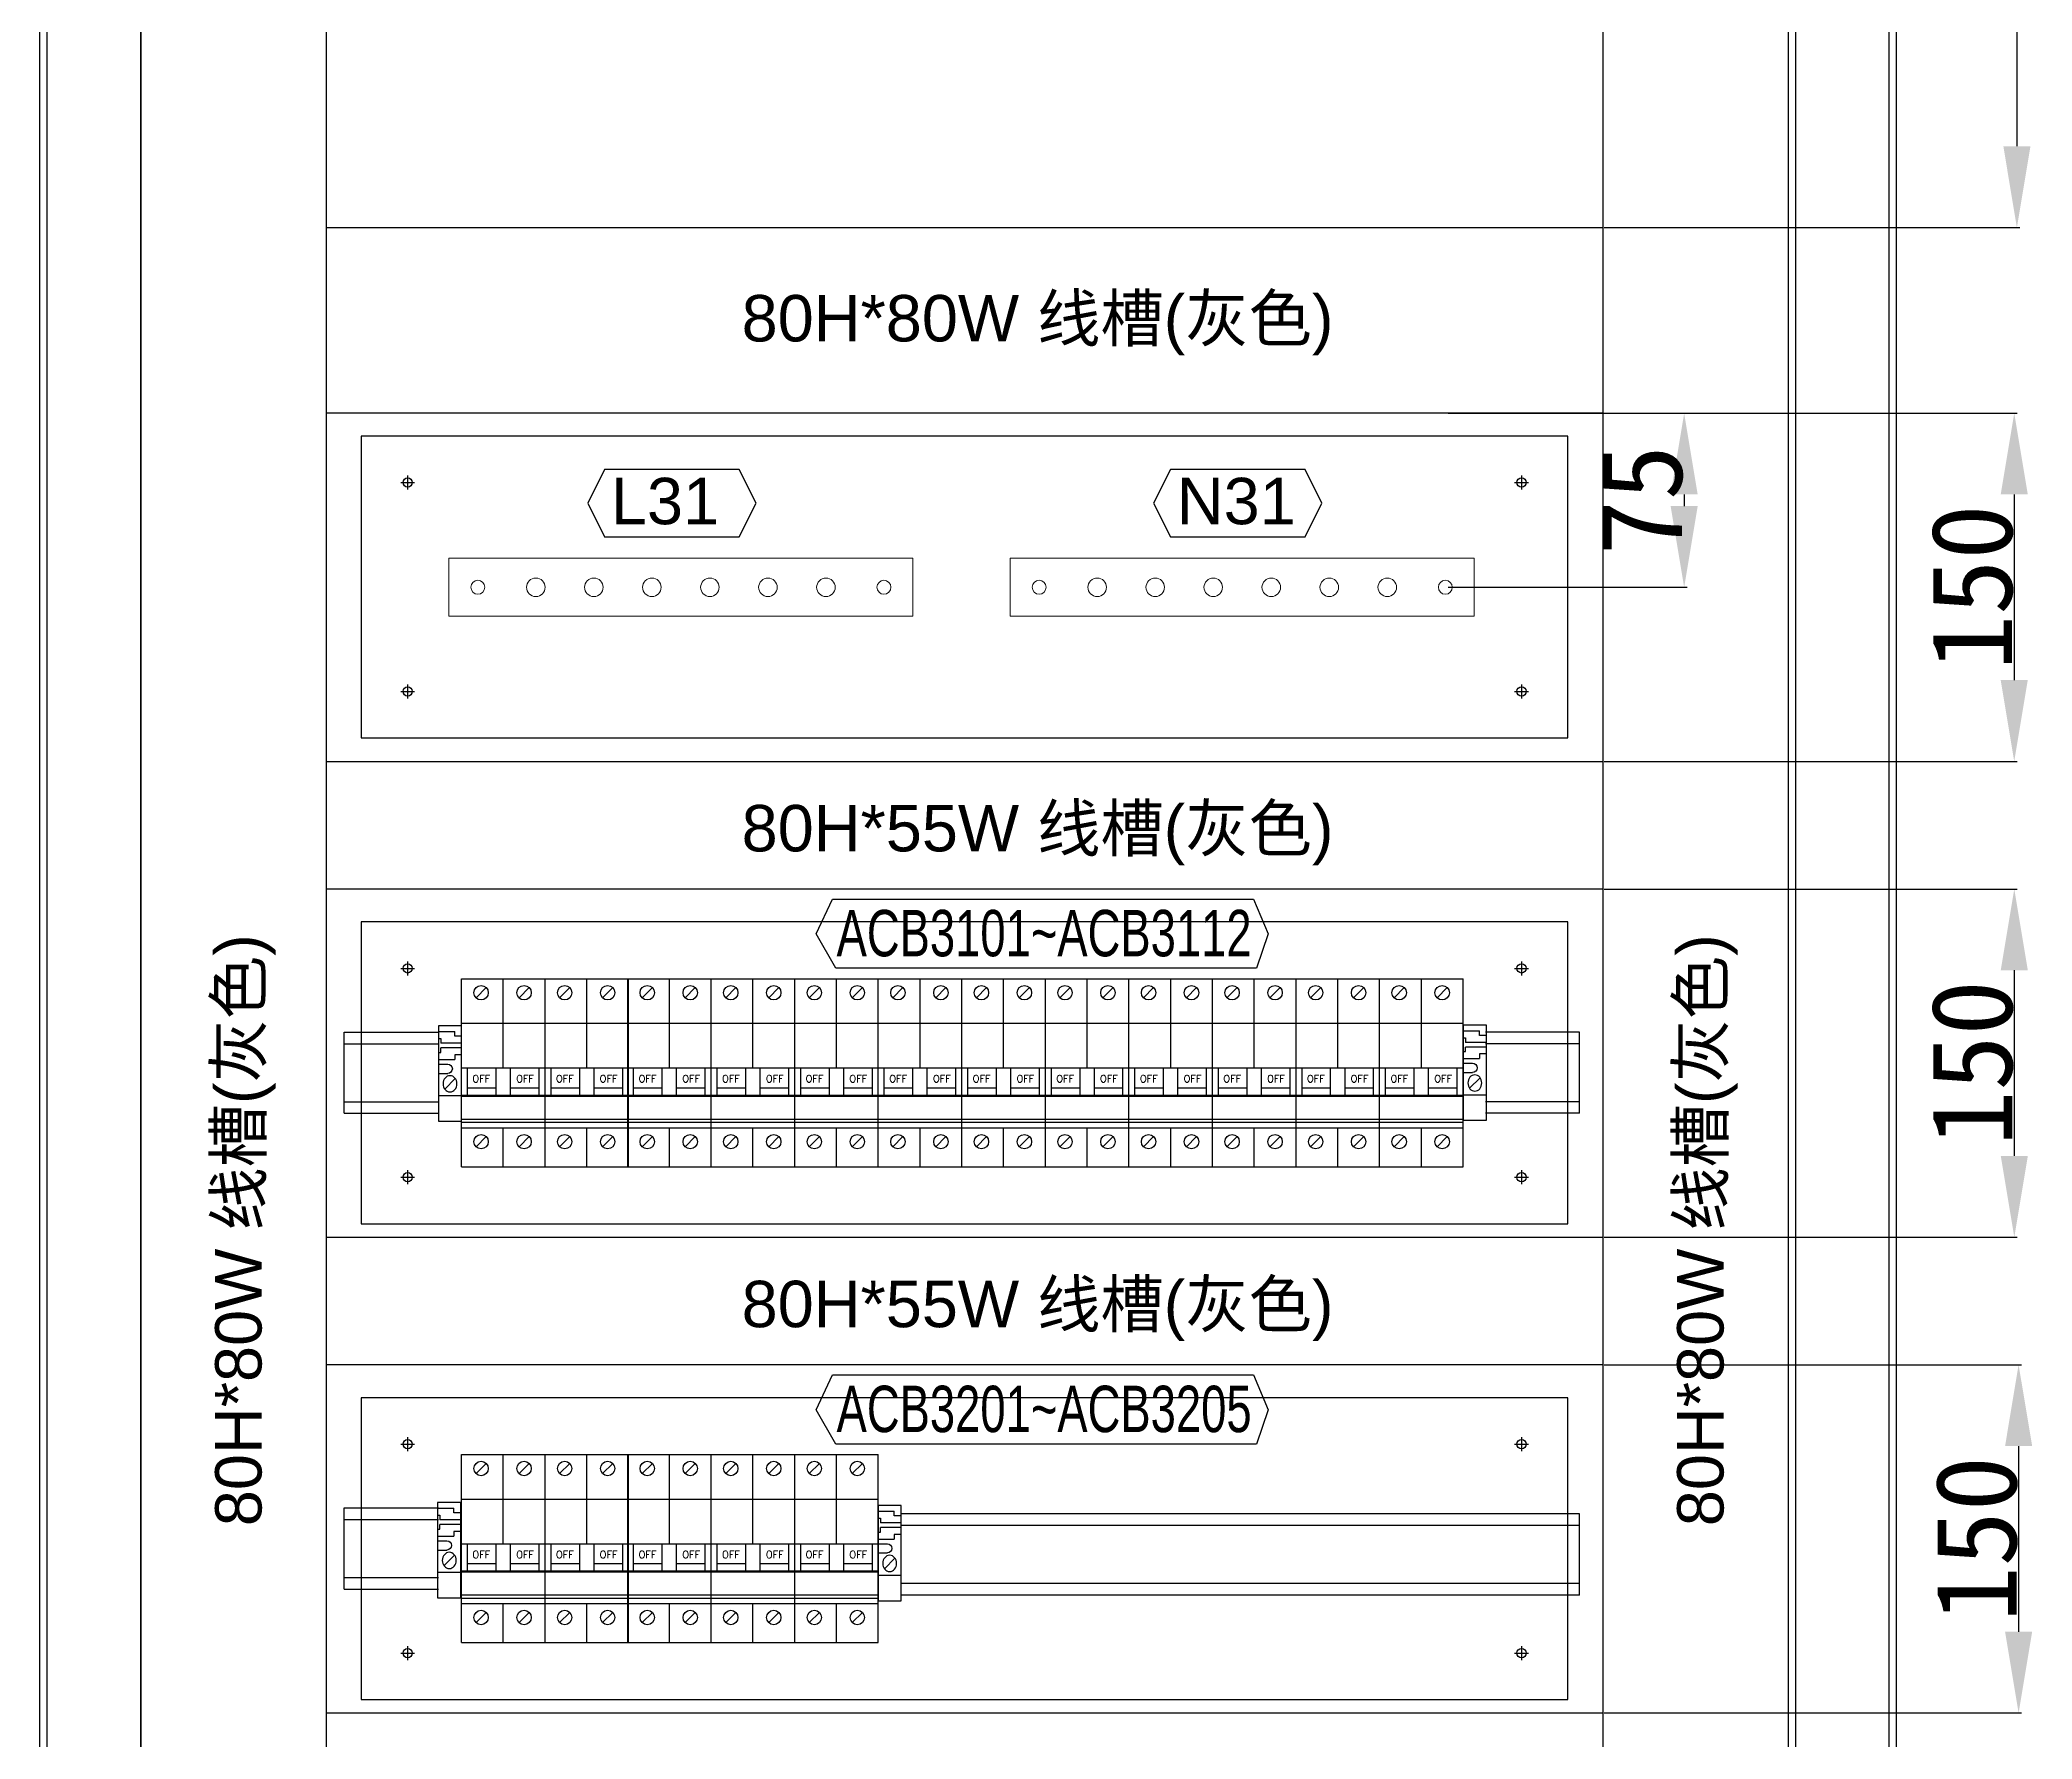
# Model space of a CAD drawing. Extents: x 81437 to 204847, y -54597 to -29444.
# Drawn here: x 87939 to 88798, y -52941 to -52209 of the extents above; entities that cross this region are included whole.
import ezdxf
from ezdxf.enums import TextEntityAlignment as Align
from ezdxf.lldxf.tags import DXFTag

# ---------------------------------------------------------------- set-up
doc = ezdxf.new("R2010")
doc.units = 0
doc.header["$LTSCALE"] = 100
doc.header["$MEASUREMENT"] = 0
for name, color, linetype in [('CABINET', 7, 'Continuous'), ('COMPONENT', 7, 'Continuous'), ('PSU', 12, 'Continuous'), ('TEXT', 7, 'Continuous')]:
    doc.layers.add(name, color=color, linetype=linetype)
doc.styles.add('HZ', font='arial.ttf', dxfattribs={"width": 0.7})
doc.styles.add('ROMANS', font='romans', dxfattribs={"width": 0.8, "height": 2})
doc.styles.get("Standard").update_dxf_attribs({"font": ''})
doc.styles.get('Standard').set_extended_font_data('SimSun')
tags = doc.linetypes.add('CENTER2', pattern=[1.125, 0.75, -0.125, 0.125, -0.125]).pattern_tags.tags
tags[10:11] = [DXFTag(74, 4), DXFTag(75, 0), DXFTag(340, '0'), DXFTag(46, 1.0), DXFTag(50, 0.0), DXFTag(44, 0.0), DXFTag(45, 0.0)]
tags[8:9] = [DXFTag(74, 4), DXFTag(75, 0), DXFTag(340, '0'), DXFTag(46, 1.0), DXFTag(50, 0.0), DXFTag(44, 0.0), DXFTag(45, 0.0)]
tags[6:7] = [DXFTag(74, 4), DXFTag(75, 0), DXFTag(340, '0'), DXFTag(46, 1.0), DXFTag(50, 0.0), DXFTag(44, 0.0), DXFTag(45, 0.0)]
tags[4:5] = [DXFTag(74, 4), DXFTag(75, 0), DXFTag(340, '0'), DXFTag(46, 1.0), DXFTag(50, 0.0), DXFTag(44, 0.0), DXFTag(45, 0.0)]
tags = doc.linetypes.add('HIDDEN', pattern=[0.375, 0.25, -0.125]).pattern_tags.tags
tags[6:7] = [DXFTag(74, 4), DXFTag(75, 0), DXFTag(340, '0'), DXFTag(46, 1.0), DXFTag(50, 0.0), DXFTag(44, 0.0), DXFTag(45, 0.0)]
tags[4:5] = [DXFTag(74, 4), DXFTag(75, 0), DXFTag(340, '0'), DXFTag(46, 1.0), DXFTag(50, 0.0), DXFTag(44, 0.0), DXFTag(45, 0.0)]
doc.dimstyles.new('ISO-25', dxfattribs={"dimtxt": 35, "dimasz": 35, "dimexe": 1.25, "dimexo": 0.625, "dimtad": 1, "dimtoh": 1, "dimdec": 0, "dimtxsty": 'Standard', "dimcen": 2.5, "dimadec": 0, "dimazin": 0, "dimtfac": 1, "dimtdec": 0, "dimtmove": 0, "dimatfit": 3, "dimfxl": 1, "dimarcsym": 0})

# ---------------------------------------------------------------- blocks, each defined once
blk = doc.blocks.new('2P空开')
at = {"layer": 'COMPONENT', "color": 6, "linetype": 'HIDDEN', "ltscale": 0.2}
for p, q in [((-11.76, -8.23), (-7.37, -3.86)), ((6.76, -8.23), (11.15, -3.86)), ((-11.76, -72.42), (-7.37, -68.04)), ((6.76, -72.42), (11.15, -68.04))]:
    blk.add_line(p, q, dxfattribs=at)
for centre in [(-9.56, -6.04), (8.95, -6.04), (-9.56, -70.23), (8.95, -70.23)]:
    blk.add_circle(centre, 3.1, dxfattribs=at)
at = {"layer": 'PSU', "linetype": 'HIDDEN', "ltscale": 0.2}
for p, q in [((-18, 0), (18, 0)), ((-18, -19.21), (-18, 0)), ((0, -19.21), (0, 0)), ((18, -19.21), (18, 0)), ((18, -81), (18, -19.21)), ((-18, -81), (-18, -64.21)), ((0, -81), (0, -64.21)), ((18, -81), (18, -67.23)), ((-18, -81), (18, -81))]:
    blk.add_line(p, q, dxfattribs=at)
at = {"layer": 'PSU'}
for p, q in [((-18, -19.21), (18, -19.21)), ((-18, -64.21), (-18, -19.21)), ((0, -38.43), (0, -19.21)), ((18, -64.21), (18, -19.21)), ((-18, -38.43), (0, -38.43)), ((-15.43, -50.11), (-15.43, -38.43)), ((-3.09, -50.11), (-3.09, -38.43)), ((0, -38.43), (18, -38.43)), ((3.09, -50.11), (3.09, -38.43)), ((15.43, -50.11), (15.43, -38.43)), ((-18, -50.11), (18, -50.11)), ((-18, -50.62), (18, -50.62)), ((-15.43, -47.02), (-3.09, -47.02)), ((3.09, -47.02), (15.43, -47.02)), ((-18, -60.46), (18, -60.46)), ((-18, -61.84), (18, -61.84)), ((-18, -64.21), (18, -64.21)), ((0, -64.21), (0, -64.21))]:
    blk.add_line(p, q, dxfattribs=at)
at = {"layer": 'TEXT', "style": 'ROMANS'}
for p in [(-9.48, -43.11), (9.37, -43.11)]:
    blk.add_text('OFF', height=3.086, dxfattribs=at).set_placement(p, align=Align.MIDDLE)
blk = doc.blocks.new('*D158')
at = {"color": 0, "lineweight": -2, "transparency": 16777216}
for p, q in [((88613.33, -52009.35), (88792.4, -52009.35)), ((88791.15, -52044.35), (88791.15, -52254.37)), ((88613.33, -52289.37), (88792.4, -52289.37))]:
    blk.add_line(p, q, dxfattribs=at)
at = {"color": 0, "transparency": 16777216}
for points in [[(88796.99, -52044.35), (88785.32, -52044.35), (88791.15, -52009.35)], [(88785.32, -52254.37), (88796.99, -52254.37), (88791.15, -52289.37)]]:
    blk.add_solid(points, dxfattribs=at)
at = {"layer": 'Defpoints', "color": 0, "transparency": 16777216}
for p in [(88612.7, -52009.35), (88612.7, -52289.37), (88791.15, -52289.37)]:
    blk.add_point(p, dxfattribs=at)
at = {"color": 0, "transparency": 16777216, "insert": (88773.03, -52149.36), "char_height": 35, "attachment_point": 5, "rotation": 90}
blk.add_mtext('280', dxfattribs=at)
blk = doc.blocks.new('*D159')
at = {"color": 0, "lineweight": -2, "transparency": 16777216}
for p, q in [((88613.33, -52369.37), (88791.26, -52369.37)), ((88790.01, -52404.37), (88790.01, -52484.37)), ((88613.33, -52519.37), (88791.26, -52519.37))]:
    blk.add_line(p, q, dxfattribs=at)
at = {"color": 0, "transparency": 16777216}
for points in [[(88795.84, -52404.37), (88784.17, -52404.37), (88790.01, -52369.37)], [(88784.17, -52484.37), (88795.84, -52484.37), (88790.01, -52519.37)]]:
    blk.add_solid(points, dxfattribs=at)
at = {"layer": 'Defpoints', "color": 0, "transparency": 16777216}
for p in [(88612.7, -52369.37), (88612.7, -52519.37), (88790.01, -52519.37)]:
    blk.add_point(p, dxfattribs=at)
at = {"color": 0, "transparency": 16777216, "insert": (88771.88, -52444.37), "char_height": 35, "attachment_point": 5, "rotation": 90}
blk.add_mtext('150', dxfattribs=at)
blk = doc.blocks.new('*D160')
at = {"color": 0, "lineweight": -2, "transparency": 16777216}
for p, q in [((88613.33, -52574.37), (88791.28, -52574.37)), ((88790.03, -52609.37), (88790.03, -52689.37)), ((88613.33, -52724.37), (88791.28, -52724.37))]:
    blk.add_line(p, q, dxfattribs=at)
at = {"color": 0, "transparency": 16777216}
for points in [[(88795.86, -52609.37), (88784.2, -52609.37), (88790.03, -52574.37)], [(88784.2, -52689.37), (88795.86, -52689.37), (88790.03, -52724.37)]]:
    blk.add_solid(points, dxfattribs=at)
at = {"layer": 'Defpoints', "color": 0, "transparency": 16777216}
for p in [(88612.7, -52574.37), (88612.7, -52724.37), (88790.03, -52724.37)]:
    blk.add_point(p, dxfattribs=at)
at = {"color": 0, "transparency": 16777216, "insert": (88771.91, -52649.37), "char_height": 35, "attachment_point": 5, "rotation": 90}
blk.add_mtext('150', dxfattribs=at)
blk = doc.blocks.new('*D161')
at = {"color": 0, "lineweight": -2, "transparency": 16777216}
for p, q in [((88613.33, -52779.37), (88793.14, -52779.37)), ((88791.89, -52814.37), (88791.89, -52894.37)), ((88613.33, -52929.37), (88793.14, -52929.37))]:
    blk.add_line(p, q, dxfattribs=at)
at = {"color": 0, "transparency": 16777216}
for points in [[(88797.73, -52814.37), (88786.06, -52814.37), (88791.89, -52779.37)], [(88786.06, -52894.37), (88797.73, -52894.37), (88791.89, -52929.37)]]:
    blk.add_solid(points, dxfattribs=at)
at = {"layer": 'Defpoints', "color": 0, "transparency": 16777216}
for p in [(88612.7, -52779.37), (88612.7, -52929.37), (88791.89, -52929.37)]:
    blk.add_point(p, dxfattribs=at)
at = {"color": 0, "transparency": 16777216, "insert": (88773.77, -52854.37), "char_height": 35, "attachment_point": 5, "rotation": 90}
blk.add_mtext('150', dxfattribs=at)
blk = doc.blocks.new('*D167')
at = {"color": 0, "lineweight": -2, "transparency": 16777216}
for p, q in [((88546.04, -52369.37), (88649.02, -52369.37)), ((88647.77, -52404.37), (88647.77, -52409.37)), ((88546.04, -52444.37), (88649.02, -52444.37))]:
    blk.add_line(p, q, dxfattribs=at)
at = {"color": 0, "transparency": 16777216}
for points in [[(88653.6, -52404.37), (88641.94, -52404.37), (88647.77, -52369.37)], [(88641.94, -52409.37), (88653.6, -52409.37), (88647.77, -52444.37)]]:
    blk.add_solid(points, dxfattribs=at)
at = {"layer": 'Defpoints', "color": 0, "transparency": 16777216}
for p in [(88545.42, -52369.37), (88545.42, -52444.37), (88647.77, -52444.37)]:
    blk.add_point(p, dxfattribs=at)
at = {"color": 0, "transparency": 16777216, "insert": (88629.65, -52406.87), "char_height": 35, "attachment_point": 5, "rotation": 90}
blk.add_mtext('75', dxfattribs=at)
blk = doc.blocks.new('堵头')
at = {"color": 53}
for p, q in [((0, -41), (0, 0)), ((0, 0), (10, 0)), ((10, 0), (10, -41)), ((0, -11), (10, -11)), ((7.28, -18.33), (2.72, -13.78)), ((0, -20.55), (4, -20.55)), ((0, -24.55), (4, -24.55)), ((0, -26.55), (7, -26.55)), ((0, -29.55), (1, -29.55)), ((1, -29.55), (1, -31.55)), ((10, -31.55), (1, -31.55)), ((10, -33.55), (1, -33.55)), ((1, -35.55), (1, -33.55)), ((7, -28.55), (7, -26.55)), ((10, -28.55), (7, -28.55)), ((0, -35.55), (1, -35.55)), ((0, -38.55), (7, -38.55)), ((10, -41), (0, -41)), ((10, -36.55), (7, -36.55)), ((7, -36.55), (7, -38.55))]:
    blk.add_line(p, q, dxfattribs=at)
blk.add_arc((4, -22.55), 2, 270, 90, dxfattribs=at)
blk.add_ellipse((5, -16.05), major_axis=(0, -3.5), ratio=0.857143, start_param=4.712389, end_param=10.995574, dxfattribs=at)

msp = doc.modelspace()

# ---------------------------------------------------------------- linework, layer by layer
at = {"color": 7}
for p, q in [((87939.2, -53960.85), (87939.2, -51850.85)), ((87939.2, -53960.85), (87939.2, -51850.85)), ((88739.2, -51850.85), (88739.2, -53960.85)), ((88739.2, -51850.85), (88739.2, -53960.85)), ((87982.7, -53807.35), (87982.7, -51894.35)), ((87982.7, -51974.85), (87982.7, -53775.15)), ((88695.7, -51972.35), (88695.7, -53807.35))]:
    msp.add_line(p, q, dxfattribs=at)
at = {"color": 7, "linetype": 'HIDDEN'}
for p, q in [((87942.4, -53850.85), (87942.4, -51850.85)), ((87942.4, -53850.85), (87942.4, -51850.85)), ((88736, -51850.85), (88736, -53850.85)), ((88736, -51850.85), (88736, -53850.85))]:
    msp.add_line(p, q, dxfattribs=at)
at = {"color": 4, "linetype": 'CENTER2'}
for p, q in [((88094.7, -52399.23, 63738.88), (88100.7, -52399.23, 63738.88)), ((88097.7, -52396.23, 63738.88), (88097.7, -52402.23, 63738.88)), ((88574.7, -52399.23, 63738.88), (88580.7, -52399.23, 63738.88)), ((88577.7, -52396.23, 63738.88), (88577.7, -52402.23, 63738.88)), ((88094.7, -52489.23, 63738.88), (88100.7, -52489.23, 63738.88)), ((88097.7, -52486.23, 63738.88), (88097.7, -52492.23, 63738.88)), ((88574.7, -52489.23, 63738.88), (88580.7, -52489.23, 63738.88)), ((88577.7, -52486.23, 63738.88), (88577.7, -52492.23, 63738.88)), ((88094.7, -52608.56, 63738.88), (88100.7, -52608.56, 63738.88)), ((88097.7, -52605.56, 63738.88), (88097.7, -52611.56, 63738.88)), ((88574.7, -52608.56, 63738.88), (88580.7, -52608.56, 63738.88)), ((88577.7, -52605.56, 63738.88), (88577.7, -52611.56, 63738.88)), ((88097.7, -52695.56, 63738.88), (88097.7, -52701.56, 63738.88)), ((88577.7, -52695.56, 63738.88), (88577.7, -52701.56, 63738.88)), ((88094.7, -52698.56, 63738.88), (88100.7, -52698.56, 63738.88)), ((88574.7, -52698.56, 63738.88), (88580.7, -52698.56, 63738.88)), ((88094.7, -52813.56, 63738.88), (88100.7, -52813.56, 63738.88)), ((88097.7, -52810.56, 63738.88), (88097.7, -52816.56, 63738.88)), ((88574.7, -52813.56, 63738.88), (88580.7, -52813.56, 63738.88)), ((88577.7, -52810.56, 63738.88), (88577.7, -52816.56, 63738.88)), ((88097.7, -52900.56, 63738.88), (88097.7, -52906.56, 63738.88)), ((88577.7, -52900.56, 63738.88), (88577.7, -52906.56, 63738.88)), ((88094.7, -52903.56, 63738.88), (88100.7, -52903.56, 63738.88)), ((88574.7, -52903.56, 63738.88), (88580.7, -52903.56, 63738.88))]:
    msp.add_line(p, q, dxfattribs=at)
at = {"linetype": 'CENTER2'}
for p, q in [((88097.61, -52399.23, 63738.88), (88097.79, -52399.23, 63738.88)), ((88097.7, -52399.32, 63738.88), (88097.7, -52399.14, 63738.88)), ((88577.61, -52399.23, 63738.88), (88577.79, -52399.23, 63738.88)), ((88577.7, -52399.32, 63738.88), (88577.7, -52399.14, 63738.88)), ((88097.61, -52489.23, 63738.88), (88097.79, -52489.23, 63738.88)), ((88097.7, -52489.32, 63738.88), (88097.7, -52489.14, 63738.88)), ((88577.61, -52489.23, 63738.88), (88577.79, -52489.23, 63738.88)), ((88577.7, -52489.32, 63738.88), (88577.7, -52489.14, 63738.88)), ((88097.61, -52608.56, 63738.88), (88097.79, -52608.56, 63738.88)), ((88097.7, -52608.65, 63738.88), (88097.7, -52608.47, 63738.88)), ((88577.61, -52608.56, 63738.88), (88577.79, -52608.56, 63738.88)), ((88577.7, -52608.65, 63738.88), (88577.7, -52608.47, 63738.88)), ((88097.61, -52698.56, 63738.88), (88097.79, -52698.56, 63738.88)), ((88097.7, -52698.65, 63738.88), (88097.7, -52698.47, 63738.88)), ((88577.61, -52698.56, 63738.88), (88577.79, -52698.56, 63738.88)), ((88577.7, -52698.65, 63738.88), (88577.7, -52698.47, 63738.88)), ((88097.61, -52813.56, 63738.88), (88097.79, -52813.56, 63738.88)), ((88097.7, -52813.65, 63738.88), (88097.7, -52813.47, 63738.88)), ((88577.61, -52813.56, 63738.88), (88577.79, -52813.56, 63738.88)), ((88577.7, -52813.65, 63738.88), (88577.7, -52813.47, 63738.88)), ((88097.61, -52903.56, 63738.88), (88097.79, -52903.56, 63738.88)), ((88097.7, -52903.65, 63738.88), (88097.7, -52903.47, 63738.88)), ((88577.61, -52903.56, 63738.88), (88577.79, -52903.56, 63738.88)), ((88577.7, -52903.65, 63738.88), (88577.7, -52903.47, 63738.88))]:
    msp.add_line(p, q, dxfattribs=at)
at = {"color": 6}
for p, q in [((88070.38, -52671.01, 63738.88), (88070.38, -52636.01, 63738.88)), ((88070.38, -52636.01, 63738.88), (88110.92, -52636.01, 63738.88)), ((88602.65, -52636.01, 63738.88), (88562.11, -52636.01, 63738.88)), ((88602.65, -52671.01, 63738.88), (88602.65, -52636.01, 63738.88)), ((88070.38, -52641.01, 63738.88), (88110.92, -52641.01, 63738.88)), ((88602.65, -52641.01, 63738.88), (88562.11, -52641.01, 63738.88)), ((88070.38, -52666.01, 63738.88), (88110.92, -52666.01, 63738.88)), ((88602.65, -52666.01, 63738.88), (88562.11, -52666.01, 63738.88)), ((88070.38, -52671.01, 63738.88), (88110.92, -52671.01, 63738.88)), ((88602.65, -52671.01, 63738.88), (88562.11, -52671.01, 63738.88)), ((88070.38, -52876.01, 63738.88), (88070.38, -52841.01, 63738.88)), ((88070.38, -52841.01, 63738.88), (88110.92, -52841.01, 63738.88)), ((88070.38, -52846.01, 63738.88), (88110.92, -52846.01, 63738.88)), ((88602.65, -52843.56, 63738.88), (88310.41, -52843.56, 63738.87)), ((88602.65, -52848.56, 63738.88), (88310.41, -52848.56, 63738.87)), ((88602.65, -52878.56, 127477.75), (88602.65, -52843.56, 127477.75)), ((88070.38, -52871.01, 63738.88), (88110.92, -52871.01, 63738.88)), ((88070.38, -52876.01, 63738.88), (88110.92, -52876.01, 63738.88)), ((88602.65, -52873.56, 63738.88), (88310.41, -52873.56, 63738.87)), ((88602.65, -52878.56, 63738.88), (88310.41, -52878.56, 63738.87))]:
    msp.add_line(p, q, dxfattribs=at)
for points in [[(87982.7, -53729.85), (88062.7, -53729.85), (88062.7, -51929.35), (87982.7, -51929.35)], [(88612.7, -53729.85), (88692.7, -53729.85), (88692.7, -51929.35), (88612.7, -51929.35)]]:
    msp.add_lwpolyline(points, close=True)
at = {"elevation": 63738.88}
for points in [[(88062.7, -52289.37), (88612.7, -52289.37), (88612.7, -52369.37), (88062.7, -52369.37)], [(88077.7, -52509.23), (88597.7, -52509.23), (88597.7, -52379.23), (88077.7, -52379.23)], [(88062.7, -52519.37), (88612.7, -52519.37), (88612.7, -52574.37), (88062.7, -52574.37)], [(88077.7, -52718.56), (88597.7, -52718.56), (88597.7, -52588.56), (88077.7, -52588.56)], [(88062.7, -52724.37), (88612.7, -52724.37), (88612.7, -52779.37), (88062.7, -52779.37)], [(88077.7, -52923.56), (88597.7, -52923.56), (88597.7, -52793.56), (88077.7, -52793.56)], [(88062.7, -52929.37), (88612.7, -52929.37), (88612.7, -52984.37), (88062.7, -52984.37)]]:
    msp.add_lwpolyline(points, close=True, dxfattribs=at)
at = {"color": 3}
for points in [[(88240.59, -52393.64), (88182.56, -52393.64), (88175.3, -52408.15), (88182.56, -52422.67), (88240.59, -52422.67), (88247.85, -52408.15), (88240.59, -52393.64)], [(88484.44, -52393.64), (88426.41, -52393.64), (88419.16, -52408.15), (88426.41, -52422.67), (88484.44, -52422.67), (88491.7, -52408.15), (88484.44, -52393.64)]]:
    msp.add_lwpolyline(points, dxfattribs=at)
at = {"color": 6, "lineweight": 20}
for points in [[(88115.44, -52456.87), (88315.44, -52456.87), (88315.44, -52431.87), (88115.44, -52431.87)], [(88357.34, -52456.87), (88557.34, -52456.87), (88557.34, -52431.87), (88357.34, -52431.87)]]:
    msp.add_lwpolyline(points, close=True, dxfattribs=at)
at = {"color": 3, "elevation": 63738.88}
for points in [[(88280.8, -52578.7), (88462.14, -52578.7), (88468.48, -52593.7), (88463.52, -52608.5), (88282.17, -52608.5), (88273.68, -52593.7), (88280.8, -52578.7)], [(88280.8, -52783.7), (88462.14, -52783.7), (88468.48, -52798.7), (88463.52, -52813.5), (88282.17, -52813.5), (88273.68, -52798.7), (88280.8, -52783.7)]]:
    msp.add_lwpolyline(points, dxfattribs=at)
for centre in [(88097.7, -52399.23, 63738.88), (88577.7, -52399.23, 63738.88), (88097.7, -52489.23, 63738.88), (88577.7, -52489.23, 63738.88), (88097.7, -52608.56, 63738.88), (88577.7, -52608.56, 63738.88), (88097.7, -52698.56, 63738.88), (88577.7, -52698.56, 63738.88), (88097.7, -52813.56, 63738.88), (88577.7, -52813.56, 63738.88), (88097.7, -52903.56, 63738.88), (88577.7, -52903.56, 63738.88)]:
    msp.add_circle(centre, 2)
at = {"color": 6, "lineweight": 20}
for centre, radius in [((88127.94, -52444.37), 3), ((88152.94, -52444.37), 4), ((88177.94, -52444.37), 4), ((88202.94, -52444.37), 4), ((88227.94, -52444.37), 4), ((88252.94, -52444.37), 4), ((88277.94, -52444.37), 4), ((88302.94, -52444.37), 3), ((88369.84, -52444.37), 3), ((88394.84, -52444.37), 4), ((88419.84, -52444.37), 4), ((88444.84, -52444.37), 4), ((88469.84, -52444.37), 4), ((88494.84, -52444.37), 4), ((88519.84, -52444.37), 4), ((88544.84, -52444.37), 3)]:
    msp.add_circle(centre, radius, dxfattribs=at)

# ---------------------------------------------------------------- block references
at = {"xscale": -1, "rotation": 180}
for p in [(88110.96, -52674.35, 63738.88), (88552.57, -52673.99, 191216.62), (88110.63, -52879.71, 63738.88), (88300.41, -52880.99, 63738.88)]:
    msp.add_blockref('堵头', p, dxfattribs=at)
at = {"layer": 'CABINET'}
for p in [(88138.92, -52613.01, 63738.88), (88174.93, -52613.01, 63738.88), (88210.51, -52613.01, 63738.88), (88246.51, -52613.01, 63738.88), (88282.52, -52613.01, 63738.88), (88318.52, -52613.01, 63738.88), (88354.52, -52613.01, 63738.88), (88390.52, -52613.01, 63738.88), (88426.53, -52613.01, 63738.88), (88462.53, -52613.01, 63738.88), (88498.53, -52613.01, 63738.88), (88534.53, -52613.01, 63738.88), (88138.92, -52818.01, 63738.88), (88174.93, -52818.01, 63738.88), (88210.51, -52818.01, 63738.88), (88246.51, -52818.01, 63738.88), (88282.52, -52818.01, 63738.88)]:
    msp.add_blockref('2P空开', p, dxfattribs=at)

# ---------------------------------------------------------------- texts
at = {"lineweight": 0, "style": 'HZ'}
for s, p in [('80H*80W 线槽(灰色)', (88241.62, -52338.44)), ('80H*55W 线槽(灰色)', (88241.62, -52558.16)), ('80H*55W 线槽(灰色)', (88241.62, -52763.16))]:
    msp.add_text(s, height=20, dxfattribs=at).set_placement(p)
at = {"color": 0, "style": 'HZ'}
for s, p in [('L31', (88185.28, -52417.21)), ('N31', (88429.14, -52417.21))]:
    msp.add_text(s, height=20, dxfattribs=at).set_placement(p)
at = {"color": 0, "style": 'HZ', "width": 0.7}
for s, p in [('ACB3101~ACB3112', (88371.95, -52603.37, 63738.88)), ('ACB3201~ACB3205', (88371.95, -52808.37, 63738.88))]:
    msp.add_text(s, height=20, dxfattribs=at).set_placement(p, align=Align.CENTER)
at = {"lineweight": 0, "style": 'HZ'}
for p in [(88034.74, -52848.9), (88664.74, -52848.9)]:
    msp.add_text('80H*80W 线槽(灰色)', height=20, rotation=90, dxfattribs=at).set_placement(p)

# ---------------------------------------------------------------- dimensions: what is measured, and where the dimension line sits
at = {"color": 3}
for base, p1, p2, picture, middle in [((88791.15, -52289.37), (88612.7, -52009.35), (88612.7, -52289.37, 63738.88), '*D158', (88773.03, -52149.36)), ((88647.77, -52444.37), (88545.42, -52369.37, 63738.88), (88545.42, -52444.37, 63738.88), '*D167', (88629.65, -52406.87)), ((88790.01, -52519.37), (88612.7, -52369.37, 63738.88), (88612.7, -52519.37, 63738.88), '*D159', (88771.88, -52444.37)), ((88790.03, -52724.37), (88612.7, -52574.37, 63738.88), (88612.7, -52724.37, 63738.88), '*D160', (88771.91, -52649.37)), ((88791.89, -52929.37), (88612.7, -52779.37, 63738.88), (88612.7, -52929.37, 63738.88), '*D161', (88773.77, -52854.37))]:
    dim = msp.add_linear_dim(base=base, p1=p1, p2=p2, angle=90, dimstyle='ISO-25', dxfattribs=at)
    dim.commit()
    dim.dimension.update_dxf_attribs({"geometry": picture, "text_midpoint": middle})

doc.saveas('drawing.dxf')
